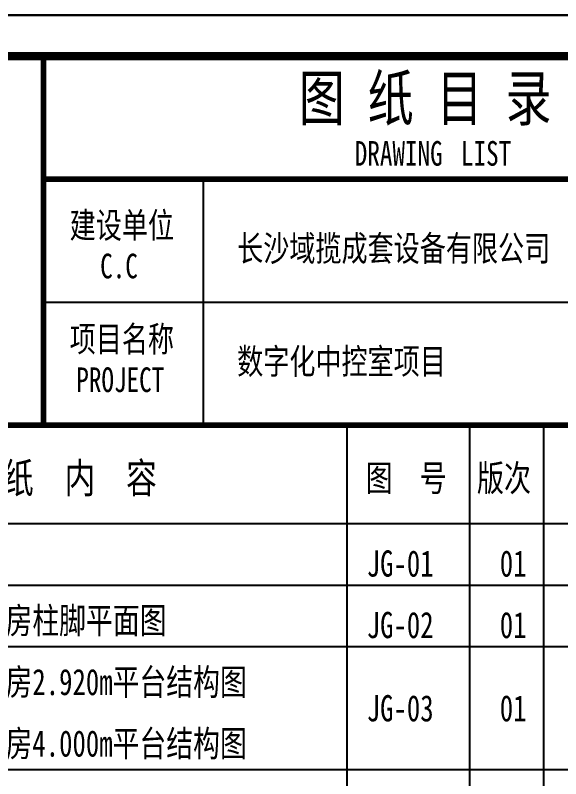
# Model space of a CAD drawing. Extents: x 498328 to 716449, y -893371 to -467753.
# Drawn here: x 533557 to 540212, y -516966 to -507654 of the extents above; entities that cross this region are included whole.
import ezdxf

# ---------------------------------------------------------------- set-up
doc = ezdxf.new("R2010")
doc.units = 0
doc.header["$LTSCALE"] = 1000
doc.layers.add('PUB_TEXT', color=7, linetype='CONTINUOUS')
doc.layers.add('通用-图框C-SHET', color=141, linetype='CONTINUOUS')
doc.layers.add('yichutu', color=7, linetype='CONTINUOUS', true_color=0xffffff, plot=False)
doc.styles.add('黑体', font='simhei.ttf', dxfattribs={"width": 0.8})

# ---------------------------------------------------------------- blocks, each defined once
blk = doc.blocks.new('yct-297-210-29700-21000-100-4000.0')
at = {"layer": 'yichutu', "color": 7, "true_color": 0xffffff}
blk.add_lwpolyline([(0, 0), (0, 21000), (29700, 21000), (29700, 0)], close=True, dxfattribs=at)

msp = doc.modelspace()

# ---------------------------------------------------------------- linework, layer by layer
at = {"layer": '通用-图框C-SHET', "ltscale": 5}
msp.add_line((535850.9, -509653.7), (535850.9, -512653.7), dxfattribs=at)
at = {"layer": '通用-图框C-SHET'}
for p, q in [((533900.9, -511153.7), (547400.9, -511153.7)), ((529400.9, -513853.7), (547400.9, -513853.7))]:
    msp.add_line(p, q, dxfattribs=at)
msp.add_lwpolyline([(526900.9, -537353.7), (547900.9, -537353.7), (547900.9, -507653.7), (526900.9, -507653.7)], close=True, dxfattribs=at)
at = {"layer": '通用-图框C-SHET', "const_width": 100}
msp.add_lwpolyline([(529400.9, -508153.7), (547400.9, -508153.7), (547400.9, -536853.7), (529400.9, -536853.7)], close=True, dxfattribs=at)
at = {"layer": '通用-图框C-SHET', "const_width": 70}
for points in [[(533900.9, -508153.7), (533900.9, -512653.7)], [(533900.9, -509653.7), (543400.9, -509653.7)], [(529400.9, -512653.7), (547400.9, -512653.7)]]:
    msp.add_lwpolyline(points, dxfattribs=at)
at = {"layer": '通用-图框C-SHET', "ltscale": 5}
for points in [[(537600.9, -512653.7), (537600.9, -532603.7)], [(539100.9, -512653.7), (539100.9, -532603.7)], [(540000.9, -512653.7), (540000.9, -532603.7)]]:
    msp.add_lwpolyline(points, dxfattribs=at)
at = {"layer": '通用-图框C-SHET'}
for points in [[(529400.9, -514603.7), (547400.9, -514603.7)], [(529400.9, -515353.7), (547400.9, -515353.7)], [(529400.9, -516853.7), (547400.9, -516853.7)]]:
    msp.add_lwpolyline(points, dxfattribs=at)

# ---------------------------------------------------------------- block references
at = {"layer": 'yichutu', "rotation": 270}
msp.add_blockref('yct-297-210-29700-21000-100-4000.0', (526900.9, -507653.7), dxfattribs=at)

# ---------------------------------------------------------------- texts
at = {"layer": 'PUB_TEXT', "style": '黑体', "width": 0.75}
for s, p in [('JG-01', (537845, -514500.6)), ('01', (539468.4, -514500.6)), ('参观通道平台及玻璃房柱脚平面图', (530491.4, -515195.8)), ('JG-02', (537845, -515250.6)), ('01', (539468.4, -515250.6)), ('参观通道平台及玻璃房2.920m平台结构图', (530491.4, -515945.8)), ('JG-03', (537845, -516266.1)), ('01', (539468.4, -516266.1)), ('参观通道平台及玻璃房4.000m平台结构图', (530491.4, -516695.8))]:
    msp.add_text(s, height=320, dxfattribs=at).set_placement(p)
at = {"layer": '通用-图框C-SHET', "style": '黑体', "width": 0.75}
for s, height, p in [('图 纸 目 录', 548.83, (537014.8, -508937.5)), ('DRAWING', 300.42, (537698.9, -509488.6)), ('LIST', 300.42, (538995.1, -509488.6)), ('建设单位', 311.19, (534220.5, -510370.7)), ('C.C', 300.42, (534592.5, -510861.9)), ('项目名称', 311.19, (534220.5, -511757.9)), ('PROJECT', 300.42, (534301.6, -512249.1)), ('图  纸  内  容', 367.81, (532653.8, -513481.9)), ('版次', 322.64, (539189.9, -513459.3)), ('图  号', 322.64, (537832.1, -513459.3))]:
    msp.add_text(s, height=height, dxfattribs=at).set_placement(p)
at = {"layer": '通用-图框C-SHET', "color": 6, "style": '黑体', "width": 0.75}
for s, height, p in [('长沙域揽成套设备有限公司', 311.187, (536264.1, -510651.9)), ('数字化中控室项目', 311.19, (536264.1, -512030.1))]:
    msp.add_text(s, height=height, dxfattribs=at).set_placement(p)

doc.saveas('drawing.dxf')
